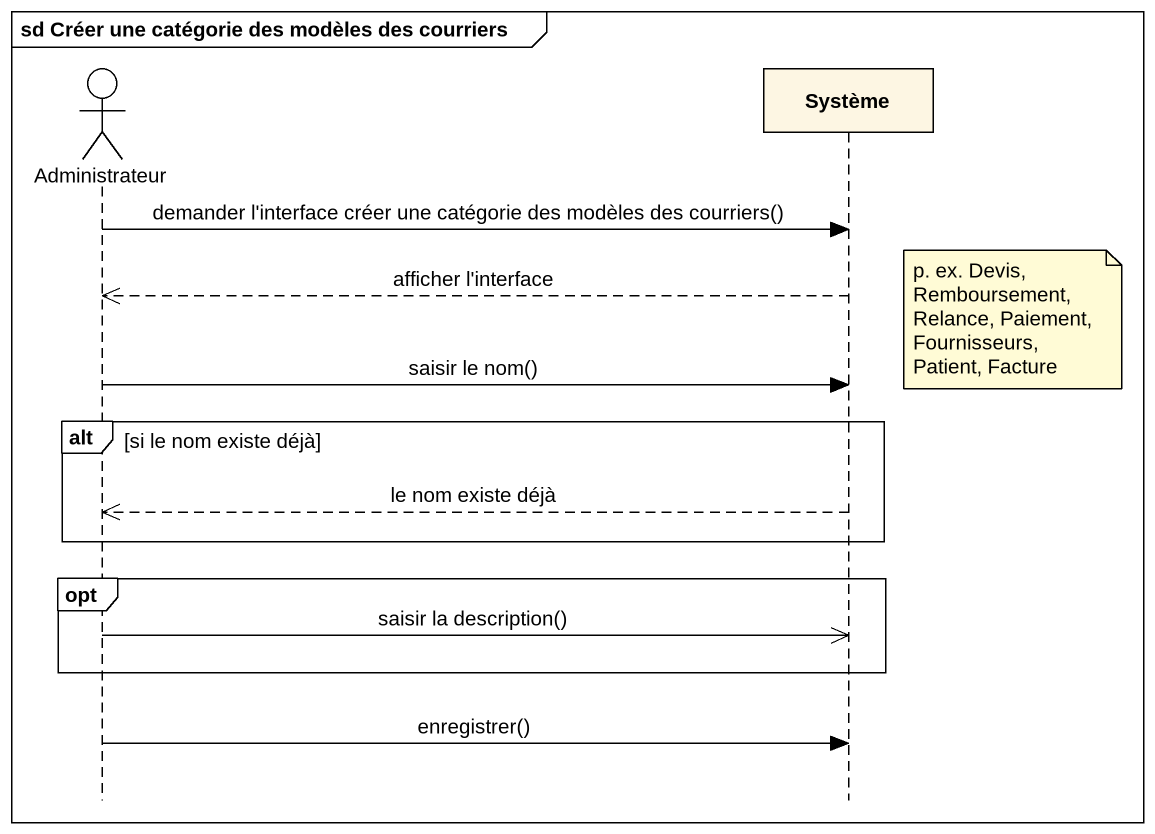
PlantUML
@startuml
mainframe sd Créer une catégorie des modèles des courriers
hide footbox
actor Administrateur
participant Système

Administrateur -> Système : demander l'interface créer une catégorie des modèles des courriers()
Système -->> Administrateur : afficher l'interface
note right of Système : p. ex. Devis, Remboursement, Relance, Paiement, Fournisseurs, Patient, Facture
Administrateur -> Système : saisir le nom()
alt si le nom existe déjà
  Système -->> Administrateur : le nom existe déjà
end
opt
  Administrateur ->> Système : saisir la description()
end
Administrateur -> Système : enregistrer()
@enduml
